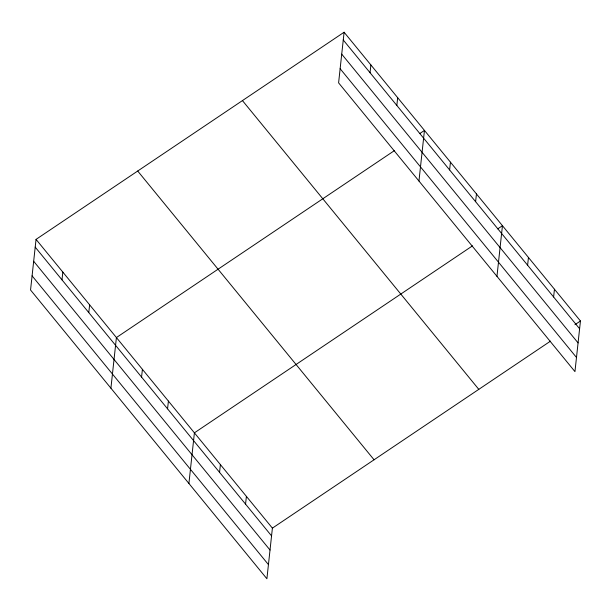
<?xml version="1.0" encoding="UTF-8"?>
<svg xmlns="http://www.w3.org/2000/svg" width="611" height="611" viewBox="0 0 611 611"><rect width="100%" height="100%" fill="white"/><g stroke="black" fill="none" stroke-linecap="round" stroke-linejoin="round"><path stroke-width="0.92" d="M36.049 239.382L30.55 290.004L266.9 578.762L272.399 528.141L36.049 239.382L344.1 32.238L580.45 320.996L574.951 371.618L338.601 82.859L344.1 32.238M61.994 279.861L62.834 272.109M88.778 312.588L89.626 304.836M110.912 388.184L116.411 337.562L394.515 150.55M141.569 377.079L142.409 369.327M167.567 408.843L168.407 401.091M188.906 483.469L194.405 432.848L472.509 245.843M219.563 472.372L220.403 464.612M245.561 504.128L246.401 496.376M370.045 72.717L370.885 64.965M396.829 105.443L397.669 97.691M418.955 181.039L424.454 130.418L419.726 133.595M449.612 169.934L450.452 162.182M475.61 201.699L476.458 193.947M496.957 276.325L502.456 225.703L497.728 228.888M527.614 265.22L528.454 257.468M553.612 296.984L554.452 289.232M272.399 528.141L550.503 341.137M574.936 324.708L580.45 320.996M343.252 39.99L579.61 328.749M341.717 54.135L578.075 342.893M340.136 68.715L576.486 357.473M242.445 100.594L478.795 389.352M137.704 171.027L374.062 459.785M35.209 247.134L271.559 535.893M33.674 261.279L270.024 550.037M32.085 275.859L268.443 564.617"/></g></svg>
